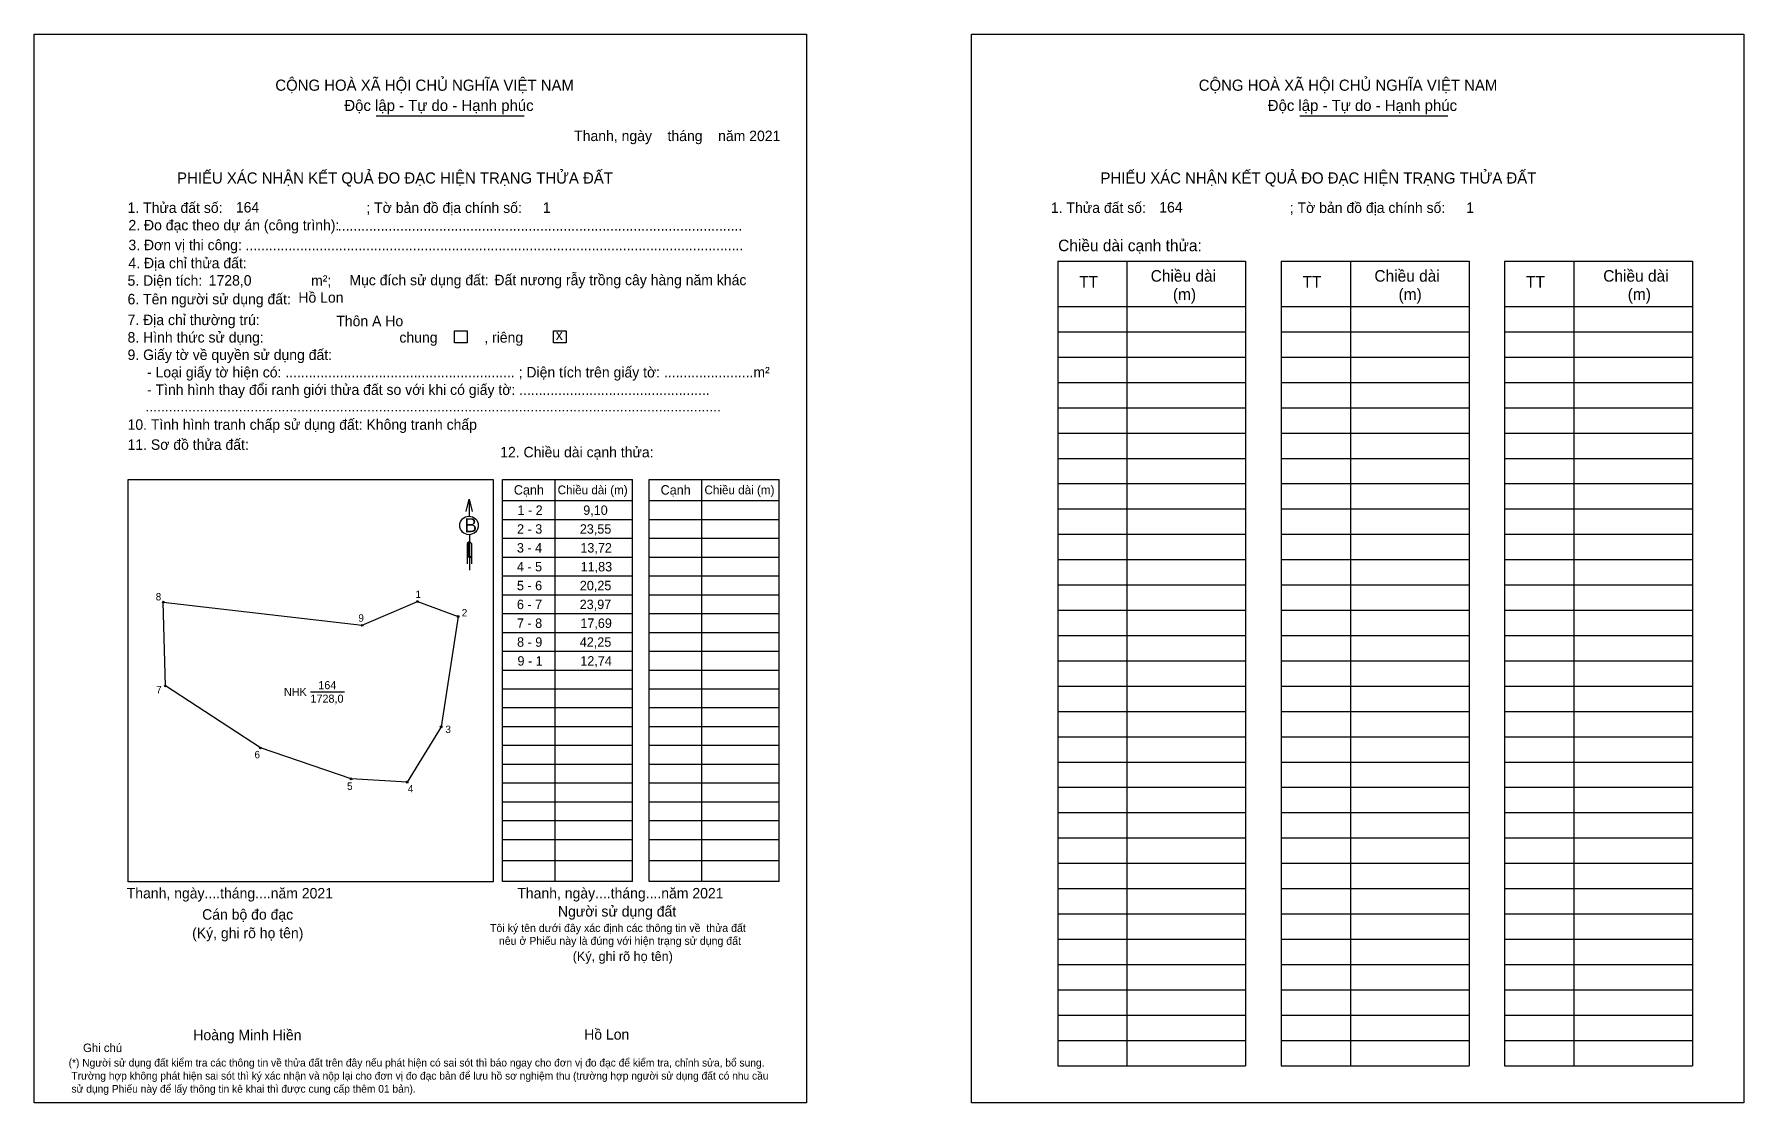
# Model space of a CAD drawing. Extents: x 544091 to 544452, y 1823384 to 1823610.
import ezdxf

# ---------------------------------------------------------------- set-up
doc = ezdxf.new("R2010")
doc.units = 0
for name, color, linetype in [('CanhThua', 7, 'Continuous'), ('kqddKhungInTrang1', 7, 'Continuous'), ('kqddKhungInTrang2', 7, 'Continuous'), ('kqddNoiDung', 7, 'Continuous'), ('kqddTemplate', 7, 'Continuous'), ('MocDinhThua', 7, 'Continuous'), ('NhanDiaChinhThua', 7, 'Continuous'), ('SoHieuDinhThua', 7, 'Continuous')]:
    doc.layers.add(name, color=color, linetype=linetype)

msp = doc.modelspace()

# ---------------------------------------------------------------- linework, layer by layer
at = {"layer": 'CanhThua'}
for p, q in [((544118.63, 1823472.14), (544118.2, 1823489.82)), ((544118.2, 1823489.82), (544160.18, 1823484.94)), ((544160.18, 1823484.94), (544171.9, 1823489.94)), ((544171.9, 1823489.94), (544180.44, 1823486.79)), ((544180.44, 1823486.79), (544176.86, 1823463.52)), ((544138.7, 1823459.04), (544118.63, 1823472.14)), ((544176.86, 1823463.52), (544169.68, 1823451.82)), ((544157.86, 1823452.51), (544138.7, 1823459.04)), ((544169.68, 1823451.82), (544157.86, 1823452.51))]:
    msp.add_line(p, q, dxfattribs=at)
at = {"layer": 'kqddKhungInTrang1'}
msp.add_lwpolyline([(544090.94, 1823609.72), (544254.04, 1823609.72), (544254.04, 1823384.14), (544090.94, 1823384.14)], close=True, dxfattribs=at)
at = {"layer": 'kqddKhungInTrang2'}
msp.add_lwpolyline([(544288.83, 1823609.72), (544451.93, 1823609.72), (544451.93, 1823384.14), (544288.83, 1823384.14)], close=True, dxfattribs=at)
at = {"layer": 'kqddTemplate'}
for p, q in [((544163.18, 1823592.46), (544194.42, 1823592.46)), ((544358.16, 1823592.46), (544389.4, 1823592.46)), ((544307.09, 1823561.8), (544346.74, 1823561.8)), ((544307.09, 1823561.8), (544307.09, 1823391.97)), ((544321.68, 1823561.8), (544321.68, 1823391.97)), ((544346.74, 1823561.8), (544346.74, 1823391.97)), ((544354.26, 1823561.8), (544354.26, 1823391.97)), ((544354.26, 1823561.8), (544393.91, 1823561.79)), ((544368.85, 1823561.79), (544368.85, 1823391.97)), ((544393.91, 1823561.79), (544393.91, 1823391.97)), ((544401.43, 1823561.79), (544401.43, 1823391.97)), ((544401.43, 1823561.79), (544441.09, 1823561.79)), ((544416.02, 1823561.79), (544416.02, 1823391.97)), ((544441.09, 1823561.79), (544441.09, 1823391.97)), ((544307.09, 1823552.24), (544346.74, 1823552.24)), ((544354.26, 1823552.24), (544393.91, 1823552.24)), ((544401.43, 1823552.24), (544441.09, 1823552.24)), ((544307.09, 1823546.9), (544346.74, 1823546.9)), ((544354.26, 1823546.9), (544393.91, 1823546.9)), ((544401.43, 1823546.9), (544441.09, 1823546.9)), ((544307.09, 1823541.55), (544346.74, 1823541.55)), ((544354.26, 1823541.55), (544393.91, 1823541.55)), ((544401.43, 1823541.55), (544441.09, 1823541.55)), ((544307.09, 1823536.21), (544346.74, 1823536.21)), ((544354.26, 1823536.21), (544393.91, 1823536.21)), ((544401.43, 1823536.21), (544441.09, 1823536.21)), ((544307.09, 1823530.87), (544346.74, 1823530.87)), ((544354.26, 1823530.87), (544393.91, 1823530.87)), ((544401.43, 1823530.87), (544441.09, 1823530.87)), ((544307.09, 1823525.53), (544346.74, 1823525.53)), ((544354.26, 1823525.53), (544393.91, 1823525.53)), ((544401.43, 1823525.53), (544441.09, 1823525.53)), ((544307.09, 1823520.18), (544346.74, 1823520.18)), ((544354.26, 1823520.18), (544393.91, 1823520.18)), ((544401.43, 1823520.18), (544441.09, 1823520.18)), ((544189.8, 1823515.72), (544217.28, 1823515.72)), ((544189.8, 1823430.82), (544189.8, 1823515.72)), ((544200.85, 1823515.72), (544200.85, 1823430.82)), ((544217.28, 1823430.82), (544217.28, 1823515.72)), ((544220.8, 1823515.72), (544248.27, 1823515.72)), ((544220.8, 1823430.82), (544220.8, 1823515.72)), ((544231.85, 1823515.72), (544231.85, 1823430.82)), ((544248.27, 1823430.82), (544248.27, 1823515.72)), ((544307.09, 1823514.84), (544346.74, 1823514.84)), ((544354.26, 1823514.84), (544393.91, 1823514.84)), ((544401.43, 1823514.84), (544441.09, 1823514.84)), ((544182.8, 1823511.54), (544182.81, 1823507.98)), ((544189.8, 1823511.27), (544217.28, 1823511.27)), ((544220.8, 1823511.27), (544248.27, 1823511.27)), ((544307.09, 1823509.5), (544346.74, 1823509.5)), ((544354.26, 1823509.5), (544393.91, 1823509.5)), ((544401.43, 1823509.5), (544441.09, 1823509.5)), ((544189.8, 1823507.29), (544217.28, 1823507.29)), ((544220.8, 1823507.29), (544248.27, 1823507.29)), ((544182.82, 1823502.63), (544182.36, 1823502.19)), ((544182.82, 1823502.42), (544182.36, 1823501.99)), ((544182.82, 1823502.22), (544182.36, 1823501.78)), ((544182.36, 1823502.19), (544182.36, 1823497.89)), ((544182.82, 1823502.02), (544182.36, 1823501.58)), ((544182.82, 1823504.07), (544182.83, 1823496.57)), ((544182.82, 1823502.63), (544183.29, 1823502.19)), ((544183.29, 1823502.19), (544183.29, 1823497.89)), ((544189.8, 1823503.32), (544217.28, 1823503.32)), ((544220.8, 1823503.32), (544248.27, 1823503.32)), ((544307.09, 1823504.16), (544346.74, 1823504.16)), ((544354.26, 1823504.16), (544393.91, 1823504.16)), ((544401.43, 1823504.16), (544441.09, 1823504.16)), ((544182.82, 1823501.81), (544182.36, 1823501.38)), ((544182.82, 1823501.61), (544182.36, 1823501.17)), ((544182.82, 1823501.41), (544182.36, 1823500.97)), ((544182.82, 1823501.2), (544182.36, 1823500.77)), ((544182.82, 1823501), (544182.36, 1823500.56)), ((544182.82, 1823500.8), (544182.36, 1823500.36)), ((544182.82, 1823500.6), (544182.36, 1823500.16)), ((544182.82, 1823500.39), (544182.36, 1823499.95)), ((544182.82, 1823500.19), (544182.36, 1823499.75)), ((544182.82, 1823499.99), (544182.36, 1823499.54)), ((544182.82, 1823499.78), (544182.36, 1823499.34)), ((544182.82, 1823499.58), (544182.36, 1823499.14)), ((544182.82, 1823499.58), (544183.29, 1823499.14)), ((544189.8, 1823499.34), (544217.28, 1823499.34)), ((544220.8, 1823499.34), (544248.27, 1823499.34)), ((544307.09, 1823498.82), (544346.74, 1823498.82)), ((544354.26, 1823498.82), (544393.91, 1823498.82)), ((544401.43, 1823498.82), (544441.09, 1823498.82)), ((544189.8, 1823495.36), (544217.28, 1823495.36)), ((544220.8, 1823495.36), (544248.27, 1823495.36)), ((544189.8, 1823491.38), (544217.28, 1823491.38)), ((544220.8, 1823491.38), (544248.27, 1823491.38)), ((544307.09, 1823493.47), (544346.74, 1823493.47)), ((544354.26, 1823493.47), (544393.91, 1823493.47)), ((544401.43, 1823493.47), (544441.09, 1823493.47)), ((544307.09, 1823488.13), (544346.74, 1823488.13)), ((544354.26, 1823488.13), (544393.91, 1823488.13)), ((544401.43, 1823488.13), (544441.09, 1823488.13)), ((544189.8, 1823487.4), (544217.28, 1823487.4)), ((544220.8, 1823487.4), (544248.27, 1823487.4)), ((544189.8, 1823483.43), (544217.28, 1823483.43)), ((544220.8, 1823483.43), (544248.27, 1823483.43)), ((544307.09, 1823482.79), (544346.74, 1823482.79)), ((544354.26, 1823482.79), (544393.91, 1823482.79)), ((544401.43, 1823482.79), (544441.09, 1823482.79)), ((544189.8, 1823479.45), (544217.28, 1823479.45)), ((544220.8, 1823479.45), (544248.27, 1823479.45)), ((544307.09, 1823477.45), (544346.74, 1823477.45)), ((544354.26, 1823477.45), (544393.91, 1823477.45)), ((544401.43, 1823477.45), (544441.09, 1823477.45)), ((544189.8, 1823475.47), (544217.28, 1823475.47)), ((544220.8, 1823475.47), (544248.27, 1823475.47)), ((544217.28, 1823471.49), (544189.8, 1823471.49)), ((544248.27, 1823471.49), (544220.8, 1823471.49)), ((544307.09, 1823472.1), (544346.74, 1823472.1)), ((544354.26, 1823472.1), (544393.91, 1823472.1)), ((544401.43, 1823472.1), (544441.09, 1823472.1)), ((544217.28, 1823467.51), (544189.8, 1823467.51)), ((544248.27, 1823467.51), (544220.8, 1823467.51)), ((544307.09, 1823466.76), (544346.74, 1823466.76)), ((544354.26, 1823466.76), (544393.91, 1823466.76)), ((544401.43, 1823466.76), (544441.09, 1823466.76)), ((544217.28, 1823463.53), (544189.8, 1823463.53)), ((544248.27, 1823463.53), (544220.8, 1823463.53)), ((544217.28, 1823459.56), (544189.8, 1823459.56)), ((544248.27, 1823459.56), (544220.8, 1823459.56)), ((544307.09, 1823461.42), (544346.74, 1823461.42)), ((544354.26, 1823461.42), (544393.91, 1823461.42)), ((544401.43, 1823461.42), (544441.09, 1823461.42)), ((544217.28, 1823455.58), (544189.8, 1823455.58)), ((544248.27, 1823455.58), (544220.8, 1823455.58)), ((544307.09, 1823456.08), (544346.74, 1823456.08)), ((544354.26, 1823456.08), (544393.91, 1823456.08)), ((544401.43, 1823456.08), (544441.09, 1823456.08)), ((544217.28, 1823451.6), (544189.8, 1823451.6)), ((544248.27, 1823451.6), (544220.8, 1823451.6)), ((544307.09, 1823450.74), (544346.74, 1823450.74)), ((544354.26, 1823450.74), (544393.91, 1823450.74)), ((544401.43, 1823450.74), (544441.09, 1823450.74)), ((544217.28, 1823447.62), (544189.8, 1823447.62)), ((544248.27, 1823447.62), (544220.8, 1823447.62)), ((544307.09, 1823445.39), (544346.74, 1823445.39)), ((544354.26, 1823445.39), (544393.91, 1823445.39)), ((544401.43, 1823445.39), (544441.09, 1823445.39)), ((544217.28, 1823443.64), (544189.8, 1823443.64)), ((544248.27, 1823443.64), (544220.8, 1823443.64)), ((544217.28, 1823439.67), (544189.8, 1823439.67)), ((544248.27, 1823439.67), (544220.8, 1823439.67)), ((544307.09, 1823440.05), (544346.74, 1823440.05)), ((544354.26, 1823440.05), (544393.91, 1823440.05)), ((544401.43, 1823440.05), (544441.09, 1823440.05)), ((544217.28, 1823435.24), (544189.8, 1823435.24)), ((544248.27, 1823435.24), (544220.8, 1823435.24)), ((544307.09, 1823434.71), (544346.74, 1823434.71)), ((544354.26, 1823434.71), (544393.91, 1823434.71)), ((544401.43, 1823434.71), (544441.09, 1823434.71)), ((544217.28, 1823430.82), (544189.8, 1823430.82)), ((544248.27, 1823430.82), (544220.8, 1823430.82)), ((544307.09, 1823429.37), (544346.74, 1823429.37)), ((544354.26, 1823429.37), (544393.91, 1823429.37)), ((544401.43, 1823429.37), (544441.09, 1823429.37)), ((544307.09, 1823424.02), (544346.74, 1823424.02)), ((544354.26, 1823424.02), (544393.91, 1823424.02)), ((544401.43, 1823424.02), (544441.09, 1823424.02)), ((544307.09, 1823418.68), (544346.74, 1823418.68)), ((544354.26, 1823418.68), (544393.91, 1823418.68)), ((544401.43, 1823418.68), (544441.09, 1823418.68)), ((544307.09, 1823413.34), (544346.74, 1823413.34)), ((544354.26, 1823413.34), (544393.91, 1823413.34)), ((544401.43, 1823413.34), (544441.09, 1823413.34)), ((544307.09, 1823408), (544346.74, 1823408)), ((544354.26, 1823408), (544393.91, 1823408)), ((544401.43, 1823408), (544441.09, 1823408)), ((544307.09, 1823402.66), (544346.74, 1823402.66)), ((544354.26, 1823402.66), (544393.91, 1823402.66)), ((544401.43, 1823402.66), (544441.09, 1823402.66)), ((544307.09, 1823397.31), (544346.74, 1823397.31)), ((544354.26, 1823397.31), (544393.91, 1823397.31)), ((544401.43, 1823397.31), (544441.09, 1823397.31)), ((544307.09, 1823391.97), (544346.74, 1823391.97)), ((544354.26, 1823391.97), (544393.91, 1823391.97)), ((544401.43, 1823391.97), (544441.09, 1823391.97))]:
    msp.add_line(p, q, dxfattribs=at)
for points in [[(544179.71, 1823547.07), (544182.37, 1823547.07), (544182.37, 1823544.6), (544179.71, 1823544.6)], [(544200.58, 1823547.07), (544203.24, 1823547.07), (544203.24, 1823544.6), (544200.58, 1823544.6)], [(544110.78, 1823515.72), (544187.85, 1823515.72), (544187.85, 1823430.75), (544110.78, 1823430.75)]]:
    msp.add_lwpolyline(points, close=True, dxfattribs=at)
msp.add_lwpolyline([(544182.16, 1823508.96), (544182.8, 1823511.54), (544183.45, 1823508.97)], dxfattribs=at)
msp.add_circle((544182.76, 1823506.02), 1.96, dxfattribs=at)
at = {"layer": 'MocDinhThua'}
for centre in [(544118.2, 1823489.82), (544171.9, 1823489.94), (544160.18, 1823484.94), (544180.44, 1823486.79), (544118.63, 1823472.14), (544176.86, 1823463.52), (544138.7, 1823459.04), (544157.86, 1823452.51), (544169.68, 1823451.82)]:
    msp.add_circle(centre, 0.187, dxfattribs=at)
at = {"layer": 'NhanDiaChinhThua'}
msp.add_line((544149.27, 1823470.88), (544156.45, 1823470.88), dxfattribs=at)

# ---------------------------------------------------------------- texts
at = {"layer": 'kqddNoiDung'}
for s, height, p in [('Thanh, ngày    tháng    năm 2021  ', 2.2101, (544204.95, 1823587.16)), ('164', 2.21, (544133.52, 1823572.08)), ('1', 2.21, (544198.33, 1823572.01)), ('164', 2.21, (544328.5, 1823572.08)), ('1', 2.21, (544393.32, 1823572.01)), ('........................................................................................................', 2.21012, (544155.05, 1823568.27)), ('................................................................................................................................', 2.21012, (544135.56, 1823564.09)), ('1728,0', 2.21, (544127.79, 1823556.65)), ('Đất nương rẫy trồng cây hàng năm khác', 2.2101, (544188.12, 1823556.74)), ('Hồ Lon', 2.21, (544146.72, 1823553.05)), ('Thôn A Ho', 2.21, (544154.73, 1823548.07)), ('x', 2.21, (544201.07, 1823545.17)), ('1 - 2', 1.989, (544192.98, 1823508.25)), ('9,10', 1.989, (544206.87, 1823508.25)), ('2 - 3', 1.989, (544192.9, 1823504.28)), ('23,55', 1.989, (544206.15, 1823504.28)), ('3 - 4', 1.989, (544192.86, 1823500.3)), ('13,72', 1.989, (544206.26, 1823500.3)), ('11,83', 1.989, (544206.32, 1823496.32)), ('4 - 5', 1.989, (544192.86, 1823496.32)), ('5 - 6', 1.989, (544192.87, 1823492.34)), ('20,25', 1.989, (544206.15, 1823492.34)), ('6 - 7', 1.989, (544192.87, 1823488.36)), ('23,97', 1.989, (544206.12, 1823488.36)), ('7 - 8', 1.989, (544192.88, 1823484.39)), ('17,69', 1.989, (544206.26, 1823484.39)), ('8 - 9', 1.989, (544192.9, 1823480.41)), ('42,25', 1.989, (544206.14, 1823480.41)), ('9 - 1', 1.989, (544192.98, 1823476.43)), ('12,74', 1.989, (544206.25, 1823476.43)), ('Thanh, ngày....tháng....năm 2021', 2.2101, (544110.48, 1823427.28)), ('Thanh, ngày....tháng....năm 2021', 2.2101, (544192.95, 1823427.28)), ('Hồ Lon', 2.21, (544207.07, 1823397.47))]:
    msp.add_text(s, height=height, dxfattribs=at).set_placement(p)
at = {"layer": 'kqddTemplate'}
for s, height, p in [('CỘNG HOÀ XÃ HỘI CHỦ NGHĨA VIỆT NAM', 2.3575, (544141.85, 1823597.78)), ('CỘNG HOÀ XÃ HỘI CHỦ NGHĨA VIỆT NAM', 2.3575, (544336.83, 1823597.78)), ('Độc lập - Tự do - Hạnh phúc', 2.3575, (544156.43, 1823593.51)), ('Độc lập - Tự do - Hạnh phúc', 2.3575, (544351.41, 1823593.51)), ('PHIẾU XÁC NHẬN KẾT QUẢ ĐO ĐẠC HIỆN TRẠNG THỬA ĐẤT', 2.3575, (544121.11, 1823578.19)), ('PHIẾU XÁC NHẬN KẾT QUẢ ĐO ĐẠC HIỆN TRẠNG THỬA ĐẤT', 2.3575, (544316.09, 1823578.19)), ('1. Thửa đất số:                                     ; Tờ bản đồ địa chính số:', 2.2101, (544110.65, 1823571.99)), ('1. Thửa đất số:                                     ; Tờ bản đồ địa chính số:', 2.2101, (544305.63, 1823571.99)), ('2. Đo đạc theo dự án (công trình): ', 2.2101, (544110.84, 1823568.31)), ('3. Đơn vị thi công: ', 2.2101, (544110.84, 1823564.13)), ('Chiều dài cạnh thửa:', 2.4422, (544307.15, 1823563.91)), ('4. Địa chỉ thửa đất:', 2.2101, (544110.84, 1823560.31)), ('Chiều dài', 2.442, (544326.69, 1823557.48)), ('Chiều dài', 2.442, (544373.93, 1823557.48)), ('Chiều dài', 2.442, (544422.25, 1823557.48)), ('5. Diện tích:                            m²; ', 2.2101, (544110.65, 1823556.62)), ('Mục đích sử dụng đất:', 2.2101, (544157.49, 1823556.71)), ('TT', 2.442, (544311.59, 1823556.22)), ('(m)', 2.442, (544331.38, 1823553.6)), ('TT', 2.442, (544358.76, 1823556.22)), ('(m)', 2.442, (544379.03, 1823553.6)), ('TT', 2.442, (544405.94, 1823556.22)), ('(m)', 2.442, (544427.42, 1823553.6)), ('6. Tên người sử dụng đất:', 2.2101, (544110.65, 1823552.69)), ('7. Địa chỉ thường trú:', 2.2101, (544110.65, 1823548.31)), ('8. Hình thức sử dụng:', 2.2101, (544110.65, 1823544.63)), ('chung            , riêng', 2.2101, (544168.06, 1823544.61)), ('9. Giấy tờ về quyền sử dụng đất:', 2.2101, (544110.65, 1823540.95)), ('     - Loại giấy tờ hiện có: ........................................................... ; Diện tích trên giấy tờ: .......................m²', 2.21012, (544110.65, 1823537.26)), ('     - Tình hình thay đổi ranh giới thửa đất so với khi có giấy tờ: .................................................', 2.21012, (544110.65, 1823533.58)), ('10. Tình hình tranh chấp sử dụng đất: Không tranh chấp', 2.2101, (544110.65, 1823526.21)), ('....................................................................................................................................................', 2.21012, (544114.43, 1823530.08)), ('11. Sơ đồ thửa đất:', 2.2101, (544110.65, 1823521.98)), ('12. Chiều dài cạnh thửa:', 2.2101, (544189.34, 1823520.39)), ('Cạnh', 1.989, (544192.22, 1823512.53)), ('Chiều dài (m)', 1.8418, (544201.47, 1823512.6)), ('Cạnh', 1.989, (544223.21, 1823512.53)), ('Chiều dài (m)', 1.8418, (544232.47, 1823512.6)), ('B', 2.95, (544181.8, 1823504.6)), ('Cán bộ đo đạc', 2.2101, (544126.4, 1823422.79)), ('Người sử dụng đất', 2.2101, (544201.54, 1823423.45)), ('(Ký, ghi rõ họ tên)', 2.2101, (544124.29, 1823418.88)), ('Tôi ký tên dưới đây xác định các thông tin về  thửa đất ', 1.6709, (544187.18, 1823420.21)), ('nêu ở Phiếu này là đúng với hiện trạng sử dụng đất', 1.6709, (544189.05, 1823417.49)), ('(Ký, ghi rõ họ tên)', 1.9891, (544204.65, 1823414.08)), ('Hoàng Minh Hiền', 2.2101, (544124.54, 1823397.35)), ('(*) Người sử dụng đất kiểm tra các thông tin về thửa đất trên đây nếu phát hiện có sai sót thì báo ngay cho đơn vị đo đạc để kiểm tra, chỉnh sửa, bổ sung.', 1.61118, (544098.21, 1823391.8)), ('Ghi chú', 1.79, (544101.25, 1823394.85)), (' Trường hợp không phát hiện sai sót thì ký xác nhận và nộp lại cho đơn vị đo đạc bản để lưu hồ sơ nghiệm thu (trường hợp người sử dụng đất có nhu cầu', 1.61118, (544098.21, 1823389.04)), (' sử dụng Phiếu này để lấy thông tin kê khai thì được cung cấp thêm 01 bản).', 1.6112, (544098.21, 1823386.28))]:
    msp.add_text(s, height=height, dxfattribs=at).set_placement(p)
at = {"layer": 'NhanDiaChinhThua'}
for s, p in [('164', (544150.93, 1823471.45)), ('NHK', (544143.67, 1823470.03)), ('1728,0', (544149.27, 1823468.6))]:
    msp.add_text(s, height=1.707, dxfattribs=at).set_placement(p)
at = {"layer": 'SoHieuDinhThua'}
for s, p in [('8', (544116.6, 1823490.19)), ('1', (544171.45, 1823490.72)), ('2', (544181.23, 1823486.81)), ('9', (544159.4, 1823485.7)), ('7', (544116.71, 1823470.6)), ('3', (544177.77, 1823462.2)), ('6', (544137.46, 1823456.87)), ('5', (544157, 1823450.2)), ('4', (544169.84, 1823449.67))]:
    msp.add_text(s, height=1.56, dxfattribs=at).set_placement(p)

doc.saveas('drawing.dxf')
